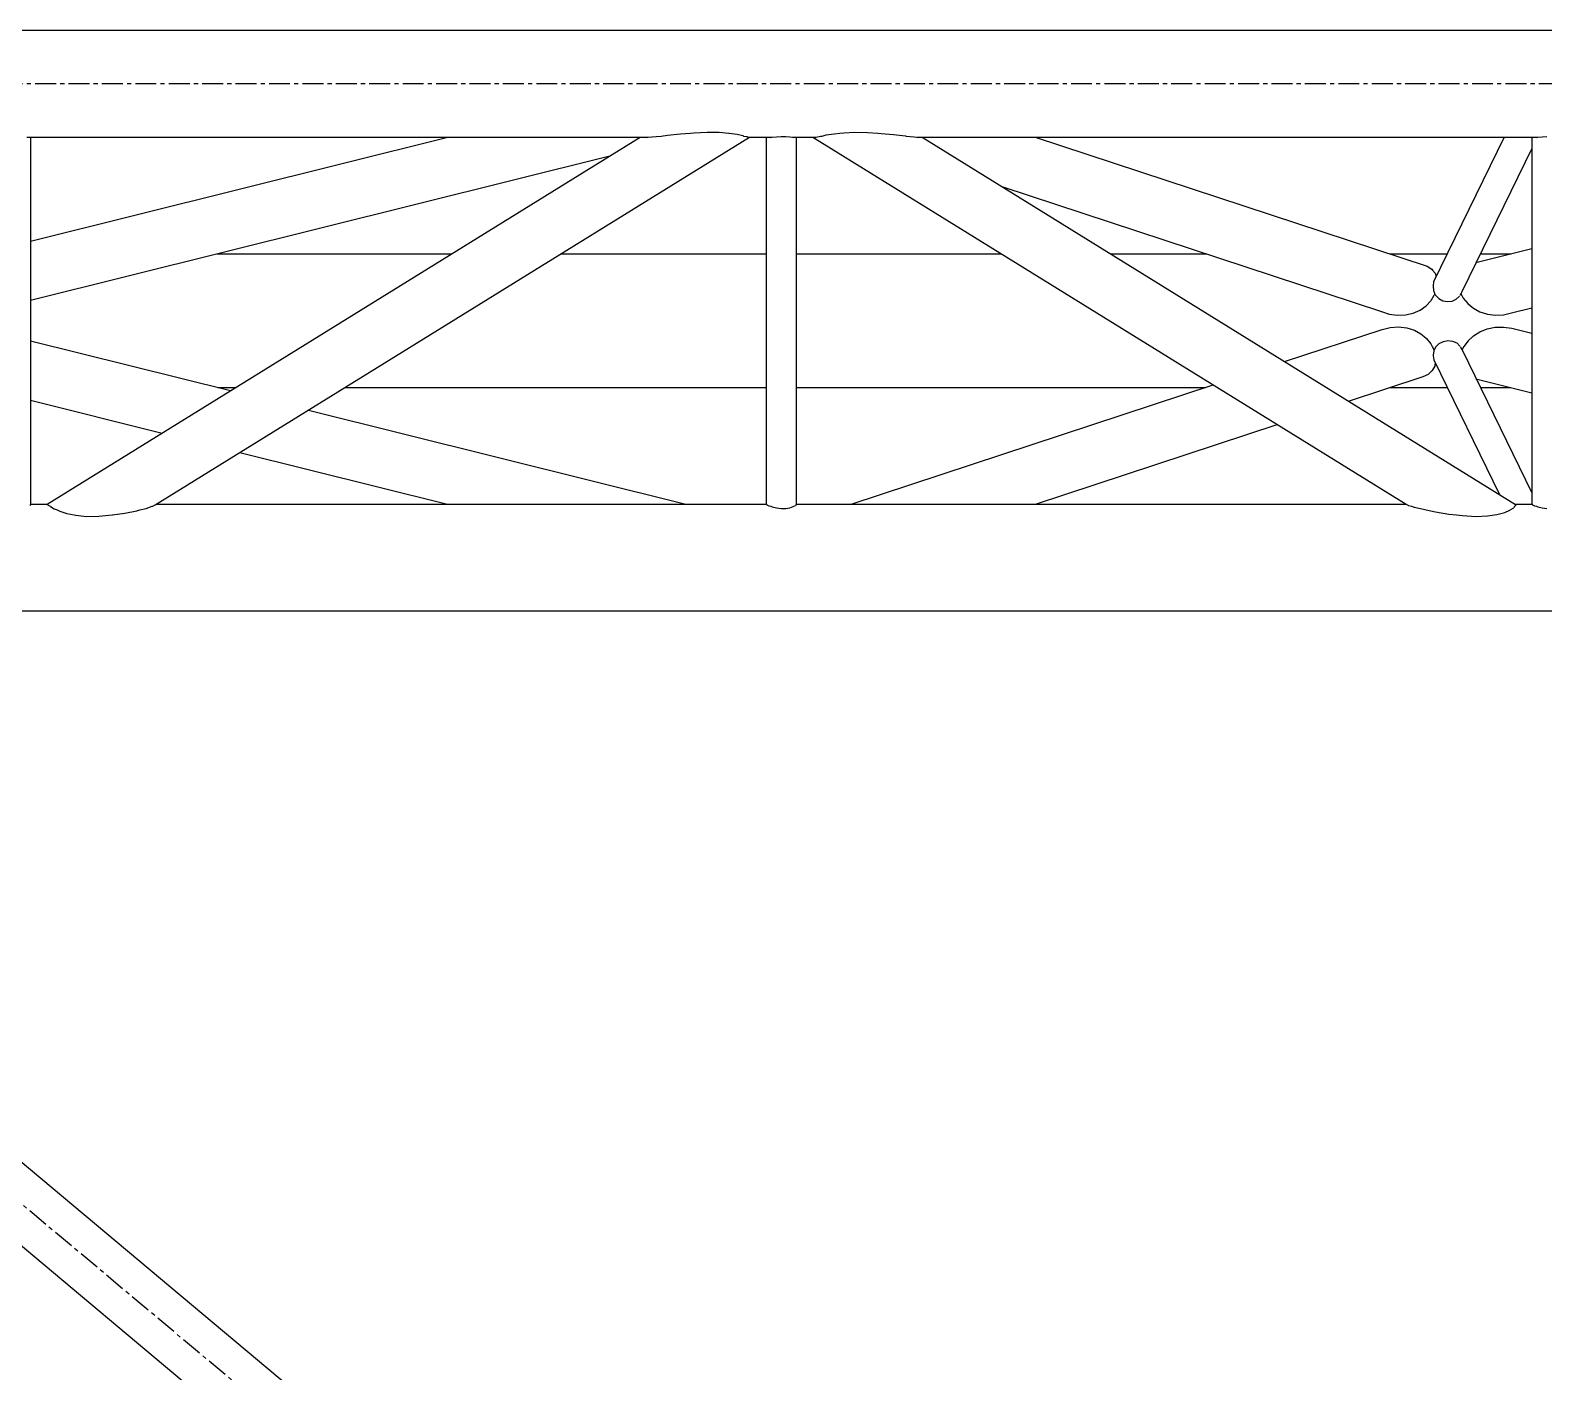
# Model space of a CAD drawing. Header units: millimetres. Extents: x 5143 to 30813, y 232 to 21408.
# Drawn here: x 23727 to 24302, y 5501 to 6011 of the extents above; entities that cross this region are included whole.
import ezdxf

# ---------------------------------------------------------------- set-up
doc = ezdxf.new("R2010")
doc.units = ezdxf.units.MM
doc.header["$LTSCALE"] = 0.25
doc.linetypes.add('CENTER', pattern=[50.8, 31.75, -6.35, 6.35, -6.35])
doc.linetypes.add('XKITLINE00', pattern=[0])

msp = doc.modelspace()

# ---------------------------------------------------------------- linework, layer by layer
at = {"color": 8, "linetype": 'XKITLINE00'}
for p, q in [((23551.38, 6010.57), (24815.89, 6010.57)), ((23966.38, 5970.38), (23968.73, 5970.7)), ((23968.73, 5970.7), (23973.67, 5971.2)), ((23973.67, 5971.2), (23977.59, 5971.46)), ((23977.59, 5971.46), (23978.81, 5971.59)), ((23978.81, 5971.59), (23983.92, 5971.86)), ((23983.92, 5971.86), (23988.43, 5971.83)), ((23988.43, 5971.83), (23992.13, 5971.48)), ((23992.13, 5971.48), (23992.22, 5971.46)), ((23992.22, 5971.46), (23995.24, 5971.1)), ((23995.24, 5971.1), (23997.39, 5970.57)), ((23997.39, 5970.57), (23997.7, 5970.38)), ((24027.62, 5970.38), (24029.14, 5970.83)), ((24029.14, 5970.83), (24032.12, 5971.29)), ((24032.12, 5971.29), (24034.27, 5971.46)), ((24034.27, 5971.46), (24035.75, 5971.68)), ((24035.75, 5971.68), (24039.99, 5971.89)), ((24039.99, 5971.89), (24044.82, 5971.78)), ((24044.82, 5971.78), (24048.77, 5971.46)), ((24048.77, 5971.46), (24049.94, 5971.41)), ((24049.94, 5971.41), (24054.74, 5970.99)), ((24054.74, 5970.99), (24059.21, 5970.43)), ((23725.33, 5969.97), (23961.47, 5969.97)), ((23726.68, 5930.45), (23885.36, 5969.97)), ((23726.68, 5969.97), (23726.68, 5830.37)), ((23733.01, 5830.55), (23958.41, 5969.97)), ((23774.12, 5830.31), (23999.9, 5969.97)), ((23959.38, 5969.97), (23960.81, 5969.9)), ((23960.34, 5969.97), (23961.08, 5969.94)), ((23960.81, 5969.9), (23961.16, 5969.95)), ((23961.16, 5969.95), (23964.44, 5970.25)), ((23964.44, 5970.25), (23966.38, 5970.38)), ((23997.7, 5970.38), (23998.92, 5970.18)), ((23998.92, 5970.18), (23999.53, 5969.9)), ((23999.37, 5969.97), (24008.52, 5969.97)), ((23999.53, 5969.9), (23999.65, 5969.91)), ((23999.65, 5969.91), (23999.86, 5969.97)), ((24006.27, 5969.97), (24006.27, 5830.54)), ((24006.78, 5969.97), (24007.36, 5969.93)), ((24007.19, 5969.97), (24007.68, 5969.94)), ((24007.36, 5969.93), (24008.03, 5969.9)), ((24007.68, 5969.94), (24008.14, 5969.92)), ((24008.03, 5969.9), (24008.62, 5969.99)), ((24008.62, 5969.99), (24010.21, 5970.13)), ((24010.21, 5970.13), (24011.97, 5970.19)), ((24011.97, 5970.19), (24013.73, 5970.18)), ((24013.73, 5970.18), (24015.32, 5970.1)), ((24015.32, 5970.1), (24016.58, 5969.94)), ((24016.32, 5969.97), (24025.2, 5969.97)), ((24016.58, 5969.94), (24016.75, 5969.9)), ((24016.65, 5969.92), (24017.01, 5969.95)), ((24016.75, 5969.9), (24017.39, 5969.94)), ((24017.01, 5969.95), (24017.11, 5969.97)), ((24017.39, 5969.94), (24017.52, 5969.97)), ((24017.67, 5969.97), (24017.67, 5830.37)), ((24024.04, 5969.97), (24249.47, 5830.53)), ((24024.21, 5969.96), (24025.05, 5969.9)), ((24025.05, 5969.9), (24025.29, 5970.02)), ((24025.15, 5969.96), (24025.17, 5969.96)), ((24025.29, 5970.02), (24026.95, 5970.32)), ((24026.95, 5970.32), (24027.62, 5970.38)), ((24059.21, 5970.43), (24059.49, 5970.38)), ((24059.49, 5970.38), (24062.51, 5970.12)), ((24062.51, 5970.12), (24064.15, 5969.9)), ((24063.57, 5969.97), (24299.51, 5969.97)), ((24063.85, 5969.94), (24064.13, 5969.97)), ((24064.15, 5969.9), (24064.71, 5969.93)), ((24064.71, 5969.93), (24065.09, 5969.97)), ((24065.53, 5969.97), (24291.12, 5830.43)), ((24108.51, 5969.97), (24257.51, 5920.95)), ((24286.76, 5969.97), (24259.96, 5915.07)), ((24297.26, 5965.69), (24270.7, 5911.27)), ((24297.26, 5969.97), (24297.26, 5830.54)), ((24297.76, 5969.97), (24298.35, 5969.93)), ((24298.18, 5969.97), (24298.67, 5969.94)), ((24298.35, 5969.93), (24299.02, 5969.9)), ((24298.67, 5969.94), (24299.13, 5969.92)), ((24299.02, 5969.9), (24299.61, 5969.99)), ((24299.61, 5969.99), (24301.2, 5970.13)), ((24301.2, 5970.13), (24302.96, 5970.2)), ((23726.68, 5907.99), (23946.85, 5962.82)), ((24095.89, 5951.2), (24240.14, 5903.73)), ((23797.7, 5925.67), (23886.79, 5925.67)), ((23928.28, 5925.67), (24006.27, 5925.67)), ((24017.67, 5925.67), (24095.66, 5925.67)), ((24137.15, 5925.67), (24173.52, 5925.67)), ((24243.14, 5925.67), (24265.14, 5925.67)), ((24276.02, 5922.33), (24297.26, 5927.62)), ((24277.66, 5925.67), (24289.47, 5925.67)), ((24257.51, 5920.95), (24259.24, 5919.82)), ((24259.24, 5919.82), (24259.49, 5919.48)), ((24259.49, 5919.48), (24260.51, 5918.3)), ((24259.96, 5915.07), (24259.75, 5913.53)), ((24259.75, 5913.53), (24259.78, 5913.35)), ((24259.78, 5913.35), (24259.96, 5911.69)), ((24260.51, 5918.3), (24260.95, 5917.09)), ((24258.93, 5907.82), (24257.1, 5905.95)), ((24260.08, 5909.77), (24258.93, 5907.82)), ((24259.96, 5911.69), (24260.32, 5910.68)), ((24260.22, 5909.97), (24260.08, 5909.77)), ((24260.4, 5910.41), (24260.22, 5909.97)), ((24260.32, 5910.68), (24260.45, 5910.23)), ((24260.45, 5910.23), (24260.64, 5909.89)), ((24260.64, 5909.89), (24260.77, 5909.77)), ((24260.77, 5909.77), (24261.9, 5908.64)), ((24261.9, 5908.64), (24263.48, 5907.82)), ((24263.48, 5907.82), (24265.23, 5907.5)), ((24265.23, 5907.5), (24266.98, 5907.71)), ((24266.98, 5907.71), (24268.56, 5908.43)), ((24268.56, 5908.43), (24269.81, 5909.6)), ((24270.18, 5910.29), (24269.9, 5909.77)), ((24270.16, 5910.32), (24270.18, 5910.29)), ((24270.38, 5910.67), (24270.18, 5910.29)), ((24270.23, 5910.46), (24270.7, 5909.77)), ((24270.7, 5911.27), (24270.38, 5910.67)), ((24270.75, 5911.53), (24270.7, 5911.27)), ((24270.7, 5909.77), (24271.18, 5908.81)), ((24271.18, 5908.81), (24272.92, 5906.77)), ((24240.04, 5903.78), (24240.14, 5903.73)), ((24240.14, 5903.73), (24243.08, 5902.78)), ((24243.08, 5902.78), (24246.18, 5902.36)), ((24246.18, 5902.36), (24249.27, 5902.48)), ((24249.27, 5902.48), (24252.22, 5903.14)), ((24252.22, 5903.14), (24254.86, 5904.3)), ((24254.86, 5904.3), (24257.06, 5905.91)), ((24257.1, 5905.95), (24257.06, 5905.91)), ((24272.92, 5906.77), (24274, 5905.95)), ((24274, 5905.95), (24275.05, 5905.01)), ((24275.05, 5905.01), (24277.54, 5903.63)), ((24277.54, 5903.63), (24280.38, 5902.73)), ((24280.38, 5902.73), (24283.43, 5902.35)), ((24283.43, 5902.35), (24286.53, 5902.52)), ((24286.53, 5902.52), (24289.52, 5903.22)), ((24289.52, 5903.22), (24297.26, 5905.15)), ((24203.3, 5884.76), (24240.35, 5896.95)), ((24240.35, 5896.95), (24243.45, 5897.67)), ((24243.45, 5897.67), (24246.63, 5897.86)), ((24246.63, 5897.86), (24249.74, 5897.5)), ((24249.74, 5897.5), (24252.63, 5896.62)), ((24252.63, 5896.62), (24255.14, 5895.26)), ((24275.11, 5894.49), (24277.48, 5896.05)), ((24277.48, 5896.05), (24280.26, 5897.16)), ((24280.26, 5897.16), (24283.32, 5897.76)), ((24283.32, 5897.76), (24286.5, 5897.82)), ((24286.5, 5897.82), (24289.65, 5897.35)), ((24289.65, 5897.35), (24297.26, 5895.45)), ((23726.68, 5892.61), (23802.73, 5873.67)), ((24255.14, 5895.26), (24256.3, 5894.24)), ((24256.3, 5894.24), (24257.24, 5893.51)), ((24257.24, 5893.51), (24258.9, 5891.49)), ((24258.9, 5891.49), (24259.37, 5890.44)), ((24259.37, 5890.44), (24260.05, 5889.3)), ((24260.81, 5890.35), (24260.16, 5889.22)), ((24260.81, 5890.35), (24260.9, 5890.44)), ((24260.9, 5890.44), (24262.07, 5891.59)), ((24262.07, 5891.59), (24263.65, 5892.4)), ((24263.65, 5892.4), (24265.4, 5892.72)), ((24265.4, 5892.72), (24267.15, 5892.51)), ((24267.15, 5892.51), (24268.73, 5891.79)), ((24268.73, 5891.79), (24269.97, 5890.62)), ((24270.07, 5890.44), (24270.67, 5889.33)), ((24271.47, 5890.44), (24270.72, 5889.1)), ((24271.49, 5890.48), (24271.47, 5890.44)), ((24273.03, 5892.61), (24271.49, 5890.48)), ((24273.03, 5892.61), (24274.88, 5894.24)), ((24275.11, 5894.49), (24274.88, 5894.24)), ((24259.82, 5887.12), (24259.79, 5886.95)), ((24259.79, 5886.95), (24260, 5885.41)), ((24260, 5888.79), (24259.82, 5887.12)), ((24260.16, 5889.22), (24260, 5888.79)), ((24260, 5885.41), (24284.97, 5834.23)), ((24260.05, 5889.3), (24260.11, 5889.09)), ((24270.67, 5889.33), (24270.64, 5889.26)), ((24270.67, 5889.33), (24270.76, 5889.15)), ((24270.76, 5889.15), (24270.81, 5888.91)), ((24270.76, 5889.15), (24297.26, 5834.85)), ((24227.63, 5869.71), (24255.99, 5879.04)), ((24255.99, 5879.04), (24258.01, 5879.99)), ((24258.01, 5879.99), (24258.89, 5880.83)), ((24258.89, 5880.83), (24259.45, 5881.31)), ((24260.4, 5882.98), (24259.45, 5881.31)), ((24260.47, 5883.65), (24260.4, 5882.98)), ((24260.61, 5884.16), (24260.47, 5883.65)), ((23797.9, 5874.87), (23804.67, 5874.87)), ((23846.16, 5874.87), (24006.27, 5874.87)), ((24017.67, 5874.87), (24173.26, 5874.87)), ((24038.63, 5830.57), (24176.21, 5875.84)), ((24243.33, 5874.87), (24265.14, 5874.87)), ((24276.05, 5878.16), (24297.26, 5872.88)), ((24277.66, 5874.87), (24289.26, 5874.87)), ((23726.68, 5870.04), (23776.72, 5857.58)), ((23832.31, 5866.31), (23975.77, 5830.57)), ((24108.7, 5830.57), (24200.54, 5860.8)), ((23806.3, 5850.22), (23885.16, 5830.57)), ((23726.68, 5830.37), (23726.4, 5830.01)), ((23726.68, 5830.57), (23733.06, 5830.57)), ((23733.01, 5830.55), (23733.3, 5830.51)), ((23733.3, 5830.51), (23733.33, 5830.19)), ((23733.33, 5830.19), (23734.25, 5829.76)), ((23734.25, 5829.76), (23734.31, 5829.62)), ((23734.31, 5829.62), (23735.73, 5828.77)), ((23735.73, 5828.77), (23736.87, 5828.41)), ((23736.87, 5828.41), (23737.78, 5827.84)), ((23737.78, 5827.84), (23740.51, 5826.97)), ((23740.51, 5826.97), (23743.26, 5826.52)), ((23757.9, 5826.52), (23762.54, 5827.15)), ((23762.54, 5827.15), (23767.05, 5828.08)), ((23767.05, 5828.08), (23768.2, 5828.41)), ((23768.2, 5828.41), (23770.62, 5828.96)), ((23770.62, 5828.96), (23772.98, 5829.76)), ((23772.98, 5829.76), (23773.15, 5829.8)), ((23773.15, 5829.8), (23774.12, 5830.31)), ((23774.54, 5830.57), (24006.27, 5830.57)), ((24006.27, 5830.54), (24006.37, 5830.51)), ((24006.37, 5830.51), (24006.55, 5830.27)), ((24006.55, 5830.27), (24007.36, 5829.92)), ((24007.36, 5829.92), (24008.03, 5829.76)), ((24008.03, 5829.76), (24008.62, 5829.5)), ((24008.62, 5829.5), (24010.21, 5829.11)), ((24010.21, 5829.11), (24011.97, 5828.93)), ((24011.97, 5828.93), (24013.73, 5828.96)), ((24013.73, 5828.96), (24015.32, 5829.2)), ((24015.32, 5829.2), (24016.58, 5829.64)), ((24016.58, 5829.64), (24016.75, 5829.76)), ((24016.75, 5829.76), (24017.39, 5830.01)), ((24017.67, 5830.37), (24017.39, 5830.01)), ((24017.67, 5830.57), (24249.4, 5830.57)), ((24249.47, 5830.53), (24249.52, 5830.51)), ((24249.52, 5830.51), (24250.35, 5830.07)), ((24250.35, 5830.07), (24251.6, 5829.76)), ((24251.6, 5829.76), (24252.58, 5829.42)), ((24252.58, 5829.42), (24256.07, 5828.59)), ((24256.07, 5828.59), (24257.12, 5828.41)), ((24257.12, 5828.41), (24260.64, 5827.62)), ((24260.64, 5827.62), (24265.68, 5826.81)), ((24265.68, 5826.81), (24268.59, 5826.52)), ((24284, 5826.62), (24286.97, 5827.34)), ((24286.97, 5827.34), (24288.93, 5828.33)), ((24288.99, 5828.41), (24288.93, 5828.33)), ((24288.99, 5828.41), (24290.39, 5829.15)), ((24290.7, 5829.76), (24290.39, 5829.15)), ((24290.7, 5829.76), (24291.05, 5829.91)), ((24290.89, 5830.57), (24297.26, 5830.57)), ((24291.12, 5830.43), (24291.05, 5829.91)), ((24297.26, 5830.54), (24297.36, 5830.51)), ((24297.36, 5830.51), (24297.54, 5830.27)), ((24297.54, 5830.27), (24298.35, 5829.92)), ((24298.35, 5829.92), (24299.02, 5829.76)), ((24299.02, 5829.76), (24299.61, 5829.5)), ((24299.61, 5829.5), (24301.2, 5829.12)), ((24301.2, 5829.12), (24302.96, 5828.93)), ((23743.26, 5826.52), (23743.98, 5826.33)), ((23743.98, 5826.33), (23748, 5825.93)), ((23748, 5825.93), (23752.66, 5825.99)), ((23752.66, 5825.99), (23757.73, 5826.48)), ((23757.73, 5826.48), (23757.9, 5826.52)), ((24268.59, 5826.52), (24270.93, 5826.2)), ((24270.93, 5826.2), (24275.98, 5825.91)), ((24275.98, 5825.91), (24280.39, 5826.06)), ((24280.39, 5826.06), (24283.09, 5826.52)), ((24283.09, 5826.52), (24284, 5826.62)), ((23551.38, 5789.97), (24815.88, 5789.97)), ((23506.2, 5762.36), (25161.49, 4376.31)), ((23506.2, 5730.58), (25130.69, 4370.33))]:
    msp.add_line(p, q, dxfattribs=at)
at = {"color": 8, "linetype": 'CENTER'}
for p, q in [((24815.89, 5990.27), (23430, 5990.27)), ((25173.61, 4350.27), (23430, 5810.27))]:
    msp.add_line(p, q, dxfattribs=at)

doc.saveas('drawing.dxf')
